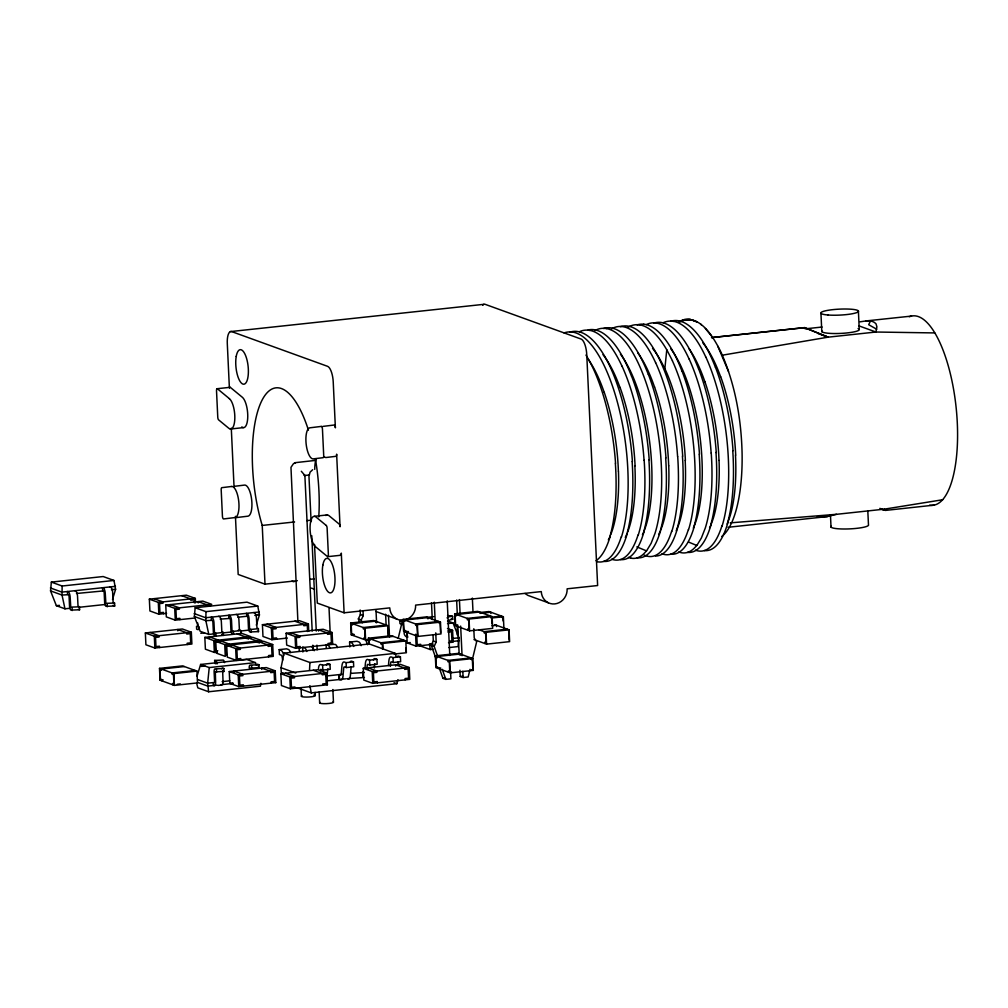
<?xml version="1.0" encoding="UTF-8"?>
<svg xmlns="http://www.w3.org/2000/svg" width="1008" height="1008" viewBox="0 0 1008 1008"><rect width="100%" height="100%" fill="white"/><g stroke="black" fill="none" stroke-linecap="round" stroke-linejoin="round"><path stroke-width="1.5" d="M449.051 620.222L452.718 619.24L452.579 616.304L447.552 615.497M64.978 608.807L56.36 605.682L50.539 590.89L51.345 582.107L62.143 586.013L62.017 595.048L64.978 608.807L69.59 608.315M208.795 634.435L200.189 631.31L194.368 616.518L195.174 607.736L205.972 611.642L205.846 620.676L208.795 634.435L214.956 633.767M309.494 670.194L309.947 662.521L284.004 653.134L281.043 667.724L281.27 672.613L284.218 673.684M722.257 355.207L828.097 337.163L875.927 332.023L876.897 326.806L876.028 323.833C872.021 319.322 865.28 321.098 860.089 321.829M364.997 668.065L365.387 663.516A7.585 2.659 83.9 0 1 367.731 659.471L369.558 660.139L376.942 659.345L377.181 664.234L369.785 665.028L367.87 664.36A2.608 0.92 83.9 0 0 367.177 665.532L366.887 668.896M374.27 668.102L374.573 664.738A2.608 0.92 83.9 0 1 374.9 663.743M388.458 665.545L388.849 660.983A7.585 2.659 83.9 0 1 391.192 656.951L393.019 657.607L400.415 656.813L400.642 661.714L393.246 662.508L391.331 661.828A2.608 0.92 83.9 0 0 390.65 663.012L390.348 666.376M197.064 676.103L200.617 664.461L209.236 667.573L207.661 683.172L208.618 691.765L260.429 686.183L260.908 683.273M664.789 369.256L666.779 349.751L672.424 360.713M320.204 670.912L320.242 670.585A2.608 0.92 83.9 0 1 320.935 669.4L322.85 670.081L330.246 669.287L330.007 664.385L328.192 663.73A7.585 2.659 83.9 0 0 327.373 663.781M397.996 662.546L398.034 662.218A2.608 0.92 83.9 0 1 398.11 661.802M447.552 620.991L453.071 622.994L458.905 637.799L458.086 646.582L448.825 647.577M398.198 638.329L402.62 619.97M470.018 669.325L468.178 676.973L463.1 677.515L460.228 676.481L459.938 670.244M472.223 660.139L476.645 641.781L474.226 637.951L473.798 628.753M297.196 687.796L311.296 692.899L396.85 683.701L397.958 679.694M112.505 599.47L115.605 589.277L113.967 580.444L103.169 576.538L51.345 582.107M256.322 625.099L259.434 614.905L257.796 606.073L246.998 602.167L195.174 607.736M215.321 671.807L215.636 682.164A4.964 1.739 83.9 0 1 214.288 685.818L213.343 685.516L213.205 682.58L207.661 683.172L197.618 679.531M222.667 671.026L223.033 681.37A4.964 1.739 83.9 0 1 221.684 685.024L217.993 685.427M359.365 621.785L358.357 618.912L360.373 614.603L360.158 610.004M362.237 622.818L361.217 619.958L363.245 615.649L363.031 611.05M435.847 658.237L431.273 645.322L433.301 641.012L433.012 634.876M437.699 656.41L434.146 646.355L436.174 642.046L435.733 632.848M870.509 320.972L868.682 324.715L876.708 329.225M880.979 509.116L885.478 510.149L884.281 509.166L836.451 514.319L730.283 522.85M315.391 460.417L295.659 462.622L293.391 463.781L290.972 467.359L297.889 621.344M312.656 469.728L310.073 472.16L308.965 476.318L311.107 521.653M303.975 475.222L304.87 475.423L301.329 471.278M679.745 322.081C699.149 311.699 713.853 337.806 721.022 352.258C735.122 383.998 741.308 418.849 742.09 453.449A110.88 38.884 83.9 0 1 732.677 520.355A106.798 37.447 83.9 0 1 721.778 536.445M680.992 321.199C686.007 317.785 692.282 319.473 697.246 322.043L690.392 319.511L684.293 319.561L678.447 321.892L683.537 319.889L690.392 319.511M295.659 462.622L294.424 463.126M836.451 514.319L827.329 516.575L728.066 527.285M884.281 509.166L942.656 499.754M322.825 426.409L334.228 425.023A2.482 0.869 83.9 0 1 335.387 427.82L333.22 381.843A13.885 4.876 83.9 0 0 327.55 366.32L231.664 331.594A13.885 4.876 83.9 0 0 227.291 343.476L229.383 387.929M885.226 510.439L934.214 505.121M230.391 331.594L483.903 304.328M217.199 388.71L230.139 387.311M866.086 320.922L911.522 316.084M711.509 337.604L804.586 327.638L828.097 337.163L818.055 333.535M711.661 337.579L804.586 327.638L828.11 337.163M805.127 328.847L822.1 327.033M230.353 429.03L243.281 427.631M304.731 475.499L309.418 474.995M314.383 516.323L327.31 514.924M297.347 580.671L265.003 584.149L262.231 525.433L294.575 521.955M306.886 520.632L311.51 520.141M327.688 556.655L340.628 555.269M62.143 586.013L113.967 580.444M115.466 586.341L61.879 592.112L50.4 587.954M74.819 590.713L75.776 591.104A4.964 1.739 83.9 0 1 77.515 595.879L78.019 606.01L79.456 606.829L79.594 609.764L70.951 610.105A3.478 1.222 83.9 0 1 69.527 606.224L69.098 596.925A1.978 0.693 83.9 0 0 68.279 594.707L62.017 595.048L50.539 590.89M76.495 593.485L103.396 590.927A1.978 0.693 83.9 0 1 104.202 593.145L104.643 602.444A3.478 1.222 83.9 0 0 106.054 606.325L114.71 605.984L114.572 603.049L113.123 602.167L112.631 592.099A4.964 1.739 83.9 0 0 110.88 587.324L109.922 586.946M111.447 589.73L115.605 589.277M56.36 605.682L59.447 605.354M309.658 579.348L314.282 578.857M166.585 613.368L158.861 614.2L149.915 610.961L149.348 599.155L186.379 595.174L195.338 598.412L195.539 602.847M67.561 594.443L67.423 591.507L68.38 591.898A4.964 1.739 83.9 0 1 70.132 596.673L70.762 607.131L79.456 606.829M102.677 590.675L102.539 587.74L103.484 588.118A4.964 1.739 83.9 0 1 105.235 592.893L105.878 603.351L114.572 603.049M78.838 607.32L105.008 604.498M149.348 599.155L158.306 602.393L195.338 598.412M165.753 605.102L202.784 601.108L211.743 604.359L174.712 608.341L165.753 605.102L166.32 616.896L175.279 620.147L195.325 617.98M210.647 605.795L207.182 606.161L207.119 604.85L198.16 601.612L198.223 602.923M205.972 611.642L257.796 606.073M259.295 611.969L205.708 617.74L194.229 613.582M211.39 620.071L211.252 617.135L212.209 617.526A4.964 1.739 83.9 0 1 213.948 622.301L214.452 632.369L215.888 633.251L216.027 636.187L214.78 635.733A3.478 1.222 83.9 0 1 213.356 631.852L212.915 622.553A1.978 0.693 83.9 0 0 212.108 620.336L205.846 620.676L194.368 616.518M220.172 619.126L229.66 618.446A1.978 0.693 83.9 0 1 230.467 620.663L230.908 629.962A3.478 1.222 83.9 0 0 232.331 633.843L233.579 634.297L233.44 631.361L232.004 630.479L231.512 620.411A4.964 1.739 83.9 0 0 229.761 615.636L228.803 615.258L228.942 618.194M237.875 617.224L247.111 616.228M254.81 615.409L259.434 614.905L257.998 614.389M145.354 632.974L182.385 628.992L191.344 632.23L191.898 644.036L154.867 648.018L145.908 644.78L145.354 632.974L154.312 636.212L191.344 632.23M314.521 544.37L317.293 603.086L344.119 612.801L389.756 607.887A13.898 12.827 -70.1 0 0 403.339 620.197M287.356 638.051L271.933 639.715L262.975 636.464L262.42 624.67L299.452 620.689L308.398 623.927L308.75 631.298M200.794 633.276L204.498 632.873M215.888 633.251L223.285 632.457L223.423 635.393L222.163 634.939A3.478 1.222 83.9 0 1 221.672 634.498M233.44 631.361L240.836 630.567L240.975 633.503M251.005 629.471L258.388 628.677L258.527 631.613L249.883 631.953A3.478 1.222 83.9 0 1 248.459 628.072L248.031 618.773A1.978 0.693 83.9 0 0 247.212 616.556L246.355 613.368L247.313 613.746A4.964 1.739 83.9 0 1 249.064 618.521L249.556 628.589L251.005 629.471L251.143 632.407M222.655 632.948L231.903 631.953M241.139 630.958L248.837 630.126M262.42 624.67L271.379 627.908L308.398 623.927M204.838 637.384L241.857 633.402L250.816 636.64L213.797 640.622L204.838 637.384L205.393 649.19L214.351 652.428L217.438 652.1M368.701 639.677L365.627 640.004L351.238 634.801L350.683 622.994L373.741 620.512L388.13 625.716L388.609 636.048M403.024 619.403L426.094 616.921L440.471 622.125L441.025 633.931L417.967 636.413L403.591 631.197L403.024 619.403L417.413 624.607L440.471 622.125M454.658 613.847L477.716 611.365L492.106 616.581L492.66 628.375L469.602 630.857L455.213 625.653L454.658 613.847L469.035 619.051L492.106 616.581M417.4 618.408L421.823 617.929M426.258 617.45L433.654 616.657M399.823 620.638L402.683 621.671L402.822 624.607L399.962 623.574L399.823 620.638L403.049 620.285A3.478 3.2 -70.1 0 1 403.893 620.311M479.518 612.02L456.46 614.502L456.511 615.812L455.162 615.321L455.603 624.506L456.952 624.985L457.015 626.296M286.121 633.251L323.14 629.269L332.098 632.507L332.653 644.314L295.634 648.295L286.675 645.044L286.121 633.251L295.079 636.489L332.098 632.507M479.758 612.536L488.981 611.541L503.37 616.745L503.924 628.551M215.775 641.34L252.806 637.358L261.752 640.609L224.734 644.591L215.775 641.34L216.329 653.146L225.288 656.384L224.734 644.591M249.719 638.077L246.254 638.455L246.191 637.144L237.233 633.893M452.579 616.304L449.341 616.657A3.478 3.2 -70.1 0 0 447.111 617.904M480.022 613.355L490.783 612.196L490.846 613.507M386.329 625.073L363.271 627.543L363.334 628.866L364.682 629.345L365.11 638.53L363.762 638.039L363.825 639.349M350.683 622.994L365.06 628.198L388.13 625.716M490.304 615.926L467.246 618.408L467.309 619.718L468.657 620.21L469.085 629.383L467.737 628.891L467.8 630.202M226.712 645.309L263.743 641.327L272.702 644.566L273.256 656.372L236.225 660.353L227.266 657.103L226.712 645.309L235.67 648.547L272.702 644.566M260.656 642.046L257.191 642.411L257.128 641.101L248.17 637.862L248.233 639.173M490.808 617.261L501.568 616.102L501.631 617.413M491.072 618.068L503.37 616.745M447.527 623.587L453.071 622.994M351.238 634.801L354.312 634.46M217.753 650.74L215.447 650.992L215.006 641.806L218.484 641.441L218.421 640.13L209.462 636.88L209.525 638.19M408.454 631.525L405.38 631.852L405.317 630.542L403.969 630.05M368.651 644.112L368.374 638.215L391.432 635.733L405.808 640.937L406.375 652.743L394.065 654.066M393.233 636.388L370.163 638.858L370.226 640.181L368.878 639.689L369.104 644.276M491.866 625.779L496.478 625.275L496.541 626.585M447.968 630.857L452.592 630.353L453.146 642.159L448.522 642.65M282.694 660.114L282.164 656.964A2.608 0.92 83.9 0 0 281.333 655.238L279.418 654.52L279.191 649.631L286.574 648.837L288.401 649.492A7.585 2.659 83.9 0 1 290.518 652.592M329.074 644.263L335.336 644.452A7.585 2.659 83.9 0 1 337.453 647.552M349.814 646.947L349.587 642.058L356.983 641.264L358.798 641.92A7.585 2.659 83.9 0 1 361.129 645.674M448.031 632.167L451.496 631.789L451.937 640.975L449.618 641.214M215.989 663.806L214.78 663.352L214.641 660.416L223.285 660.076A3.478 1.222 83.9 0 1 224.545 662.621M284.004 653.134L369.281 643.961L395.224 653.36L396.094 656.309M404.019 640.294L380.961 642.764L381.011 644.087L382.36 644.566L382.586 649.165M507.276 629.181L484.205 631.663L484.268 632.974L485.617 633.465L486.058 642.65L484.709 642.159L484.76 643.469M368.374 638.215L382.75 643.419L405.808 640.937M478.813 629.71L486.007 632.318L509.065 629.836L509.62 641.642L486.562 644.125L473.974 639.563M159.491 668.38L182.561 665.897L196.938 671.114L197.492 682.907L174.434 685.39L160.058 680.186L159.491 668.38L173.88 673.583L196.938 671.114M200.617 664.461L246.809 659.484L255.427 662.609L256.486 665.305M184.351 666.553L161.293 669.035L161.356 670.345L160.007 669.854L160.436 679.039L161.784 679.518L161.847 680.828M406.615 631.096L407.169 642.89L410.256 642.562M452.68 638.467L458.905 637.799M201.222 666.414L204.926 666.011M209.236 667.573L255.427 662.609M432.583 643.583L429.471 643.91L430.29 649.568L433.377 649.228M449.707 641.743L459.043 640.735M407.169 642.89L416.128 646.141L433.1 644.314M195.136 670.459L172.078 672.941L172.141 674.251L173.489 674.743L173.918 683.915L172.57 683.424L172.633 684.734M213.205 682.58L213.923 682.832A1.978 0.693 83.9 0 0 214.553 681.143L214.112 671.845A3.478 1.222 83.9 0 1 215.208 668.871L223.852 668.531L223.99 671.467L215.372 671.819M249.215 668.065A3.478 1.222 83.9 0 1 250.312 665.091L258.955 664.751L259.094 667.687L250.488 668.039M309.947 662.521L395.224 653.36M229.257 671.567L266.276 667.586L275.234 670.837L275.789 682.63L238.77 686.612L229.811 683.374L229.257 671.567L238.203 674.818L275.234 670.837M160.058 680.186L163.132 679.858M318.452 668.556A7.585 2.659 83.9 0 1 320.796 664.524L322.623 665.179L330.007 664.385M346.084 662.659L353.48 661.865L353.707 666.754L346.324 667.548L344.396 666.88A2.608 0.92 83.9 0 0 343.715 668.065L342.972 676.544A7.598 2.671 83.9 0 1 340.956 680.009L339.469 679.505L339.242 674.617L340.452 675.045A2.633 0.92 83.9 0 0 341.271 673.634L341.914 666.036A7.585 2.659 83.9 0 1 344.27 662.004L346.084 662.659L346.324 667.548M435.317 655.843L458.375 653.36L472.765 658.564L473.319 670.37L450.261 672.853L435.872 667.649L435.317 655.843L449.707 661.046L472.765 658.564M177.244 684.243L180.319 683.915M280.854 673.722L317.885 669.74L326.844 672.991L327.398 684.785L290.367 688.766L281.421 685.528L280.854 673.722L289.813 676.973L326.844 672.991M222.138 681.622L229.837 680.791M363.245 668.291L400.277 664.31L409.235 667.548L409.79 679.354L372.758 683.336L363.8 680.098L363.245 668.291L372.204 671.53L409.235 667.548M229.811 683.374L232.898 683.046M217.035 685.112L207.799 686.108L197.757 682.466M220.739 684.722L233.05 683.399M325.723 676.066L342.203 674.289M350.746 673.369L363.913 672.525A2.633 0.92 83.9 0 0 364.367 672.361M440.748 667.964L437.674 668.291L437.611 666.981L436.262 666.49L435.834 657.317L437.182 657.808L437.119 656.498L460.177 654.016L460.24 655.326M327.411 680.803L345.631 678.838M347.987 678.586L364.43 677.489M451.534 671.87L448.459 672.197L448.396 670.887L449.744 671.378L449.316 662.193L447.968 661.714L447.905 660.404L470.963 657.922L471.026 659.232M439.4 668.279L442.953 678.334L445.486 678.056M460.228 676.481L462.773 676.204M442.953 678.334L445.826 679.367L450.904 678.825L450.614 672.588M827.329 516.575L817.299 516.739M934.781 332.93L875.927 332.023L858.69 325.786M222.718 671.013L223.99 671.467M311.333 588.118L314.521 589.151M548.302 602.771L527.814 595.35L525.029 593.46M494.689 624.632L509.065 629.836M451.282 618.723L452.718 619.24M447.476 628.501L452.592 630.353M376.299 611.642L396.787 619.063M360.373 614.603L363.245 615.649M433.301 641.012L436.174 642.046M265.003 584.149L238.178 574.447L235.444 516.335M358.357 618.912L361.217 619.958M431.273 645.322L434.146 646.355M418.786 645.397L430.29 649.568M471.517 669.715L473.319 670.37M400.415 656.813L398.588 656.158A7.585 2.659 83.9 0 0 397.291 656.624M294.815 621.18L303.773 624.431L303.836 625.741L307.301 625.363L307.591 631.487M349.587 642.058L351.414 642.713A7.585 2.659 83.9 0 1 353.732 646.468M253.751 612.574L254.709 612.952A4.964 1.739 83.9 0 1 256.448 617.728L256.952 627.858L258.388 628.677M376.942 659.345L375.127 658.678A7.585 2.659 83.9 0 0 373.401 659.875M330.095 643.381L332.653 644.314M267.044 624.166L276.003 627.417L276.066 628.727L272.601 629.093L273.029 638.278L276.494 637.9L276.557 639.211M236.2 614.452L237.157 614.842A4.964 1.739 83.9 0 1 238.896 619.618L239.4 629.748L240.836 630.567M181.755 595.665L190.714 598.916L190.764 600.226L194.242 599.848L194.38 602.91M353.48 661.865L351.653 661.21A7.585 2.659 83.9 0 0 350.356 661.676M218.648 616.342L219.593 616.72A4.964 1.739 83.9 0 1 221.344 621.508L221.848 631.638L223.285 632.457M257.279 631.159L258.527 631.613M394.027 682.681L396.85 683.701M153.985 598.664L162.943 601.902L162.994 603.212L159.529 603.59L159.957 612.763L163.435 612.398L163.498 613.708M279.191 649.631L281.005 650.286A7.585 2.659 83.9 0 1 283.689 655.452M346.865 678.712L348.352 679.216A7.598 2.671 83.9 0 0 350.356 675.751L351.099 667.271A2.608 0.92 83.9 0 1 351.187 666.855M313.261 670.244L322.22 673.483L322.283 674.793L325.748 674.428L326.176 683.6L322.711 683.978L322.774 685.289M114.71 605.984L113.45 605.531A3.478 1.222 83.9 0 1 113.123 605.291M281.043 667.724L295.772 673.054M324.841 683.865L327.398 684.785M285.491 673.231L294.449 676.469L294.512 677.779L291.035 678.157L291.463 687.33L294.941 686.965L295.004 688.275M258.955 664.751L257.708 664.297A3.478 1.222 83.9 0 0 256.977 664.726M257.872 667.246L259.094 667.687M149.978 632.482L158.936 635.72L158.999 637.031L155.534 637.409L155.963 646.582L159.44 646.216L159.503 647.527M78.334 609.311L79.594 609.764M214.641 660.416L215.888 660.883A3.478 1.222 83.9 0 1 217.224 663.856M273.231 681.71L275.789 682.63M223.852 668.531L222.592 668.077A3.478 1.222 83.9 0 0 221.76 668.758M208.618 691.765L197.82 687.847L196.699 683.424M688.527 542.052L696.843 545.492L701.404 537.944L705.272 528.079A116.159 39.249 82.6 0 0 711.232 453.083M636.854 546.878L646.544 550.91L651.105 543.35L654.961 533.484A116.159 39.249 82.6 0 0 660.92 458.489A116.159 41.328 82.3 0 0 638.858 364.442A116.159 42.953 83 0 0 606.69 328.583M879.858 508.36L883.701 510.073M700.661 324.097L701.329 324.815M705.373 328.507L711.434 335.853M717.784 346.185L728.482 371.41M442.273 669.325L445.826 679.367M368.336 640.055L369.344 642.915M365.463 639.009L367.492 644.755M397.832 662.218L398.702 665.167M309.847 685.654L311.296 692.899M406.993 634.095L407.043 634.637A4.964 4.586 -70.1 0 0 407.711 636.376M858.388 310.93L859.244 329.251M867.812 510.968L868.468 524.714A18.85 2.986 -2.7 0 1 849.328 528.898A18.85 2.986 -2.7 0 1 831.134 526.289M820.94 313.299L821.81 331.619M830.453 514.861L831.02 527.083M508.675 630.983L509.116 640.168M502.979 617.904L503.118 620.966M491.715 617.728L492.005 623.839M486.007 632.318L486.562 644.125M472.349 598.097L473.004 611.894M472.374 659.723L472.802 668.896M469.035 619.051L469.602 630.857M459.421 599.584L460.089 613.607M460.669 626.081L462.067 655.691M462.798 671.278L463.1 677.515M456.624 600.1L457.292 614.137M457.796 625.048L459.194 654.658M457.115 625.88L457.481 633.629A1.978 1.827 -70.1 0 1 457.153 634.851M447.224 600.894L449.795 655.452M449.707 661.046L450.261 672.853M440.08 623.272L440.521 632.457M438.732 622.793L438.669 621.482L415.611 623.952L415.674 625.262L417.022 625.754L417.463 634.939L416.115 634.448L416.165 635.758M434.284 602.192L435.229 622.112M431.487 602.683L432.281 619.542M427.946 618.887L427.883 617.576L404.825 620.046L404.888 621.369L403.54 620.878L404.183 633.591A4.964 4.586 -70.1 0 0 407.761 637.321M420.752 645.637L420.689 644.326L417.224 644.704L416.783 635.519M417.413 624.607L417.967 636.413M415.573 634.334L416.128 646.141M405.72 648.207L405.859 651.269M405.153 679.858L405.09 678.535L408.568 678.17L408.139 668.984L404.662 669.362L404.599 668.052L395.64 664.801L395.703 666.112M393.019 657.607L393.246 662.508M388.483 615.258L389.516 637.081M387.74 626.863L388.168 636.048M385.61 614.225L386.127 625.136M382.75 643.419L383.027 649.316M375.997 610.344L376.589 622.805M375.606 622.478L375.543 621.167L352.485 623.637L352.548 624.96L351.2 624.469L351.628 633.641L352.976 634.133L353.039 635.443M377.383 682.844L377.32 681.521L373.855 681.899L373.426 672.727L376.891 672.349L376.828 671.038L367.87 667.787L367.933 669.098M372.204 671.53L372.758 683.336M369.558 660.139L369.785 665.028M365.06 628.198L365.627 640.004M362.716 672.084L362.943 676.985M344.119 612.801L341.296 553.127A2.482 0.869 83.9 0 1 340.364 555.156M338.877 674.654L339.104 679.543M329.011 607.774L330.196 632.923M332.867 689.522L333.459 702.097M328.028 644.805L327.965 643.495L331.443 643.129L331.002 633.944L327.537 634.322L327.474 633.011L318.515 629.761L318.578 631.071M326.29 648.257L326.126 644.578L327.94 645.246A7.585 2.659 83.9 0 1 330.057 648.346M322.623 665.179L322.85 670.081M311.774 535.714L316.273 631.071M316.928 645.133L317.155 649.82M319.145 692.03L319.662 702.967M304.87 475.423L312.19 631.046M312.858 645.196L313.085 649.908M315.076 692.357L315.227 695.495M302.879 652L302.652 647.111L304.479 647.766A7.585 2.659 83.9 0 1 306.797 651.521M300.258 647.791L300.195 646.481L296.73 646.859L296.289 637.673L299.767 637.308L299.704 635.998L290.745 632.747L290.808 634.057M299.149 647.917L299.288 651.042M301.064 688.552L301.43 696.364M295.079 636.489L295.634 648.295M289.813 676.973L290.367 688.766M271.379 627.908L271.933 639.715M271.165 683.134L271.102 681.824L274.579 681.446L274.138 672.273L270.673 672.638L270.61 671.328L261.652 668.09L261.715 669.4M268.619 656.863L268.556 655.553L272.034 655.175L271.606 646.002L268.128 646.38L268.065 645.057L259.106 641.819L259.169 643.129M251.572 665.545L251.71 668.48M231.286 428.161L234.045 486.877M243.394 686.12L243.331 684.81L239.866 685.175L239.425 676.003L242.903 675.625L242.84 674.314L233.881 671.076L233.944 672.386M240.849 659.849L240.786 658.539L237.321 658.917L236.893 649.732L240.358 649.366L240.295 648.043L231.336 644.805L231.399 646.115M238.203 674.818L238.77 686.612M235.67 648.547L236.225 660.353M226.384 654.948L225.956 645.775L229.421 645.397L229.358 644.087L220.399 640.849L220.462 642.159M216.455 669.325L216.594 672.26M213.797 640.622L214.351 652.428M197.77 623.07L197.883 626.585L196.51 626.233L196.648 629.168L197.908 629.622A3.478 1.222 83.9 0 0 199.004 626.648M187.274 644.54L187.211 643.23L190.676 642.852L190.247 633.667L186.77 634.045L186.707 632.734L177.748 629.496L177.811 630.806M179.903 619.643L179.84 618.332L176.362 618.71L175.934 609.525L179.411 609.147L179.348 607.837L170.39 604.598L170.453 605.909M174.712 608.341L175.279 620.147M173.88 673.583L174.434 685.39M158.306 602.393L158.861 614.2M154.312 636.212L154.867 648.018M107.176 603.842L107.314 606.778M72.072 607.622L72.211 610.558M858.085 328.558A18.85 2.986 -2.7 0 1 842.575 333.308A18.85 2.986 -2.7 0 1 821.923 330.838M909.304 316.777A95.256 33.403 83.9 0 1 956.063 406.93A95.256 33.403 83.9 0 1 929.641 505.184M324.589 457.027A15.637 5.481 83.9 0 0 326.214 457.493L336.004 456.309A2.482 0.869 83.9 0 0 336.634 454.167L340.061 526.768A2.482 0.869 83.9 0 0 339.205 524.097L328.961 515.655A15.637 5.481 83.9 0 0 325.786 515.516M262.231 525.433A91.778 32.18 83.9 0 1 261.538 401.222A91.778 32.18 83.9 0 1 308.435 430.139M315.479 459.446A91.778 32.18 83.9 0 1 318.755 516.928M632.419 461.551A116.159 41.328 82.3 0 0 614.867 378.038A116.159 43.042 83 0 0 583.519 333.409A116.159 43.407 84.1 0 0 570.062 332.111M621.419 537.088A116.159 39.249 82.6 0 0 627.392 462.092A116.159 41.328 82.3 0 0 605.317 368.033A116.159 42.953 83 0 0 573.149 332.186M632.129 461.45A116.159 38.934 82.8 0 1 627.001 533.534M564.039 332.942A116.159 43.382 84 0 1 573.149 332.249M615.56 463.327A116.159 41.328 82.3 0 0 593.737 369.634A116.159 42.953 83 0 0 585.95 355.068M615.371 463.252A116.159 38.934 82.7 0 1 610.231 535.349M715.466 367.227A116.159 41.328 82.3 0 1 733.03 450.74M705.928 357.223A116.159 41.328 82.3 0 1 727.915 451.244A116.159 39.224 82.6 0 1 722.03 526.252M732.753 450.626A116.159 38.934 82.7 0 1 727.612 522.724M715.428 367.34A116.159 43.042 83 0 0 677.313 320.607A116.159 43.407 84.1 0 0 670.673 321.287M673.76 321.363A116.159 42.953 83 0 1 705.902 357.298M663.188 322.736A116.159 43.382 84 0 1 673.76 321.426M698.708 369.029A116.159 41.328 82.3 0 1 716.26 452.542M689.17 359.024A116.159 41.328 82.3 0 1 711.144 453.046M715.982 452.428A116.159 38.934 82.7 0 1 710.842 524.525M698.657 369.142A116.159 43.042 83 0 0 660.542 322.409A116.159 43.407 84.1 0 0 653.915 323.089M689.144 359.1A116.159 42.953 83 0 0 656.989 323.165A116.159 43.382 84 0 0 646.418 324.551M681.937 370.831A116.159 41.328 82.3 0 1 699.489 454.343M672.399 360.826A116.159 41.328 82.3 0 1 694.373 454.847A116.159 39.249 82.6 0 1 688.502 529.868M699.212 454.23A116.159 38.934 82.7 0 1 694.071 526.327M643.772 324.211A116.159 43.042 83 0 1 681.887 370.944M640.219 324.954A116.159 43.054 83 0 1 666.767 349.814M628.211 327.109A116.159 43.382 84 0 1 640.231 325.042M637.144 324.891A116.159 43.407 84.1 0 1 643.772 324.223M682.718 456.145A116.159 41.328 82.3 0 0 665.167 372.632A116.159 43.042 83 0 0 633.83 328.003A116.159 43.407 84.1 0 0 620.374 326.693M655.628 362.628A116.159 41.328 82.3 0 1 677.603 456.649M677.691 456.687A116.159 39.249 82.6 0 1 671.731 531.682M682.441 456.044A116.159 38.934 82.7 0 1 677.313 528.129M655.603 362.704A116.159 42.953 83 0 0 623.448 326.781A116.159 43.382 84 0 0 611.44 328.91M648.396 374.434A116.159 41.328 82.3 0 1 665.96 457.947M665.671 457.846A116.159 38.934 82.7 0 1 660.542 529.931M648.346 374.56A116.159 43.042 83 0 0 610.243 327.814A116.159 43.407 84.1 0 0 603.603 328.495M594.67 330.712A116.159 43.382 84 0 1 606.69 328.646M631.625 376.236A116.159 41.328 82.3 0 1 649.19 459.749M622.087 366.244A116.159 41.328 82.3 0 1 644.062 460.265M644.162 460.291A116.159 39.249 82.6 0 1 638.19 535.286M648.9 459.648A116.159 38.934 82.8 0 1 643.772 531.733M631.575 376.362A116.159 43.042 83 0 0 593.473 329.629A116.159 43.407 84.1 0 0 588.13 329.956M589.919 330.385A116.159 42.953 83 0 1 622.062 366.307M579.335 331.758A116.159 43.382 84 0 1 589.919 330.448M695.545 550.154A116.159 38.48 84.7 0 0 697.964 550.885A116.159 38.039 83.7 0 0 721.917 525.937M727.763 523.064A116.159 38.027 83.6 0 1 704.302 550.57M678.775 551.956A116.159 38.48 84.7 0 0 681.194 552.686A116.159 38.039 83.7 0 0 696.793 545.265M710.993 524.866A116.159 38.027 83.6 0 1 687.532 552.371M662.017 553.757A116.159 38.48 84.7 0 0 664.423 554.488A116.159 38.039 83.7 0 0 688.376 529.54M694.222 526.667A116.159 38.027 83.6 0 1 670.761 554.173M644.024 555.043A116.159 38.48 84.7 0 0 647.653 556.29A116.159 38.039 83.7 0 0 671.605 531.342M677.452 528.469A116.159 38.027 83.6 0 1 655.465 556.051M630.882 558.092A116.159 38.48 84.7 0 1 628.475 557.374M646.493 550.683A116.159 38.039 83.7 0 1 630.895 558.142M660.681 530.284A116.159 38.027 83.6 0 1 637.22 557.777M611.705 559.175A116.159 38.48 84.7 0 0 614.124 559.894A116.159 38.052 83.8 0 0 638.064 534.946M643.91 532.085A116.159 38.027 83.6 0 1 620.462 559.579M621.293 536.747A116.159 38.052 83.8 0 1 597.353 561.771M627.14 533.887A116.159 38.027 83.6 0 1 603.691 561.38M241.794 426.926A15.637 5.481 83.9 0 0 247.754 416.795A15.637 5.481 83.9 0 0 242.336 397.265L230.391 387.425A2.482 0.869 83.9 0 0 229.685 387.702M234.524 486.398A2.482 0.869 83.9 0 1 234.751 486.272L244.541 485.087A15.637 5.481 83.9 0 1 251.685 499.968A15.637 5.481 83.9 0 1 247.943 516.172L236.527 517.558A2.482 0.869 83.9 0 1 235.771 516.751M406.665 619.378A13.898 12.827 -70.1 0 0 415.624 605.102L541.271 591.595A13.885 12.827 -70.1 0 0 554.854 603.905A13.885 12.827 -70.1 0 0 567.139 588.811L597.631 585.535L586.744 354.577A13.885 4.876 83.9 0 0 581.074 339.053L485.188 304.34A13.885 4.876 83.9 0 0 482.756 305.26M610.382 535.689A116.159 38.027 83.6 0 1 596.043 560.725M294.034 581.742A13.898 12.827 -70.1 0 1 291.866 581.15M676.192 530.75A105.248 34.196 83.5 0 0 677.943 526.655A105.248 35.419 82.4 0 0 685.175 460.379M588.395 359.541A105.248 39.274 83 0 1 604.22 392.452M670.748 348.743A105.248 39.224 82.9 0 1 685.881 377.824A105.248 37.498 82.2 0 1 701.618 453.562A105.26 35.419 82.4 0 1 696.074 520.909A105.26 34.209 83.5 0 1 693.302 528.154M604.258 392.364A105.248 37.661 82.2 0 1 618.383 471.127M618.446 471.177A105.248 35.608 82.4 0 1 610.697 534.681M610.18 536.08A105.248 34.297 83.4 0 1 608.341 539.91M689.044 348.781A105.248 39.274 83 0 1 704.869 381.73M603.023 354.69A105.26 39.337 83.2 0 1 619.97 387.526M704.894 381.654A105.248 37.649 82.2 0 1 718.994 460.417M620.021 387.362A105.248 37.85 82.3 0 1 635.078 465.847M719.057 460.467A105.248 35.608 82.4 0 1 711.283 523.921M634.864 465.734A105.248 35.419 82.4 0 1 627.656 532.048M710.753 525.307A105.248 34.297 83.4 0 1 709.556 527.915M627.089 533.459A105.26 34.209 83.5 0 1 625.288 537.39M702.866 342.896A105.248 39.337 83.2 0 1 720.607 376.79M720.67 376.639A105.248 37.85 82.3 0 1 735.701 455.125M620.411 354.123A105.248 39.224 82.9 0 1 635.569 383.191A105.248 37.498 82.2 0 1 651.307 458.917A105.26 35.419 82.4 0 1 645.788 526.302A105.26 34.209 83.5 0 1 642.411 534.832M735.475 455.024A105.248 35.419 82.4 0 1 728.242 521.275A105.26 34.209 83.5 0 1 727.083 524.034M637.913 353.052A105.248 39.274 83 0 1 654.545 387.097M654.57 387.009A105.248 37.649 82.2 0 1 668.682 465.772M668.732 465.809A105.248 35.595 82.4 0 1 660.983 529.288M660.467 530.674A105.248 34.297 83.4 0 1 658.64 534.517M652.529 348.352A105.26 39.337 83.2 0 1 664.877 368.966M664.927 368.764A105.248 37.85 82.3 0 1 685.39 460.492M333.018 701.833A6.943 1.096 -2.7 0 1 326.403 703.634A6.943 1.096 -2.7 0 1 320.204 702.387M313.929 695.029A6.943 1.096 -2.7 0 1 309.078 696.994A6.943 1.096 -2.7 0 1 301.972 695.785M314.748 469.375A21.823 7.648 83.9 0 1 315.945 459.346M327.965 668.795A2.608 0.92 83.9 0 0 327.638 669.791L326.894 678.271A7.598 2.671 83.9 0 1 326.794 678.901M326.479 664.915A7.585 2.659 83.9 0 1 327.121 663.957M311.863 646.972A7.585 2.659 83.9 0 1 314.194 650.727M238.455 630.517A3.478 1.222 83.9 0 1 238.392 630.063M321.287 426.422L309.884 427.808A15.637 5.481 83.9 0 0 306.142 443.999A15.637 5.481 83.9 0 0 313.286 458.879L323.077 457.695A2.482 0.869 83.9 0 0 323.707 455.553L322.459 429.206A2.482 0.869 83.9 0 0 321.287 426.422M231.613 486.473L221.823 487.67A2.482 0.869 83.9 0 0 221.193 489.812L222.428 516.159A2.482 0.869 83.9 0 0 223.6 518.944L235.003 517.558A15.637 5.481 83.9 0 0 238.745 501.354A15.637 5.481 83.9 0 0 231.613 486.473M229.396 398.651L217.463 388.823A2.482 0.869 83.9 0 0 216.518 390.852L217.766 417.199A2.482 0.869 83.9 0 0 218.623 419.87L228.866 428.324A15.637 5.481 83.9 0 0 234.826 418.181A15.637 5.481 83.9 0 0 229.396 398.651M326.264 525.483L316.021 517.041A15.637 5.481 83.9 0 0 310.061 527.184A15.637 5.481 83.9 0 0 315.491 546.701L327.424 556.542A2.482 0.869 83.9 0 0 328.369 554.513L327.121 528.167A2.482 0.869 83.9 0 0 326.264 525.483M827.87 314.987A18.85 2.986 -2.7 0 0 858.274 311.724A18.85 2.986 -2.7 0 0 832.847 309.645A18.85 2.986 -2.7 0 0 827.87 314.987M322.85 565.097A17.363 6.086 83.9 0 0 329.503 592.754A17.363 6.086 83.9 0 0 333.724 569.041A17.363 6.086 83.9 0 0 322.85 565.097M236.225 356.416A17.363 6.086 83.9 0 0 242.878 384.073A17.363 6.086 83.9 0 0 247.099 360.347A17.363 6.086 83.9 0 0 236.225 356.416"/></g></svg>
